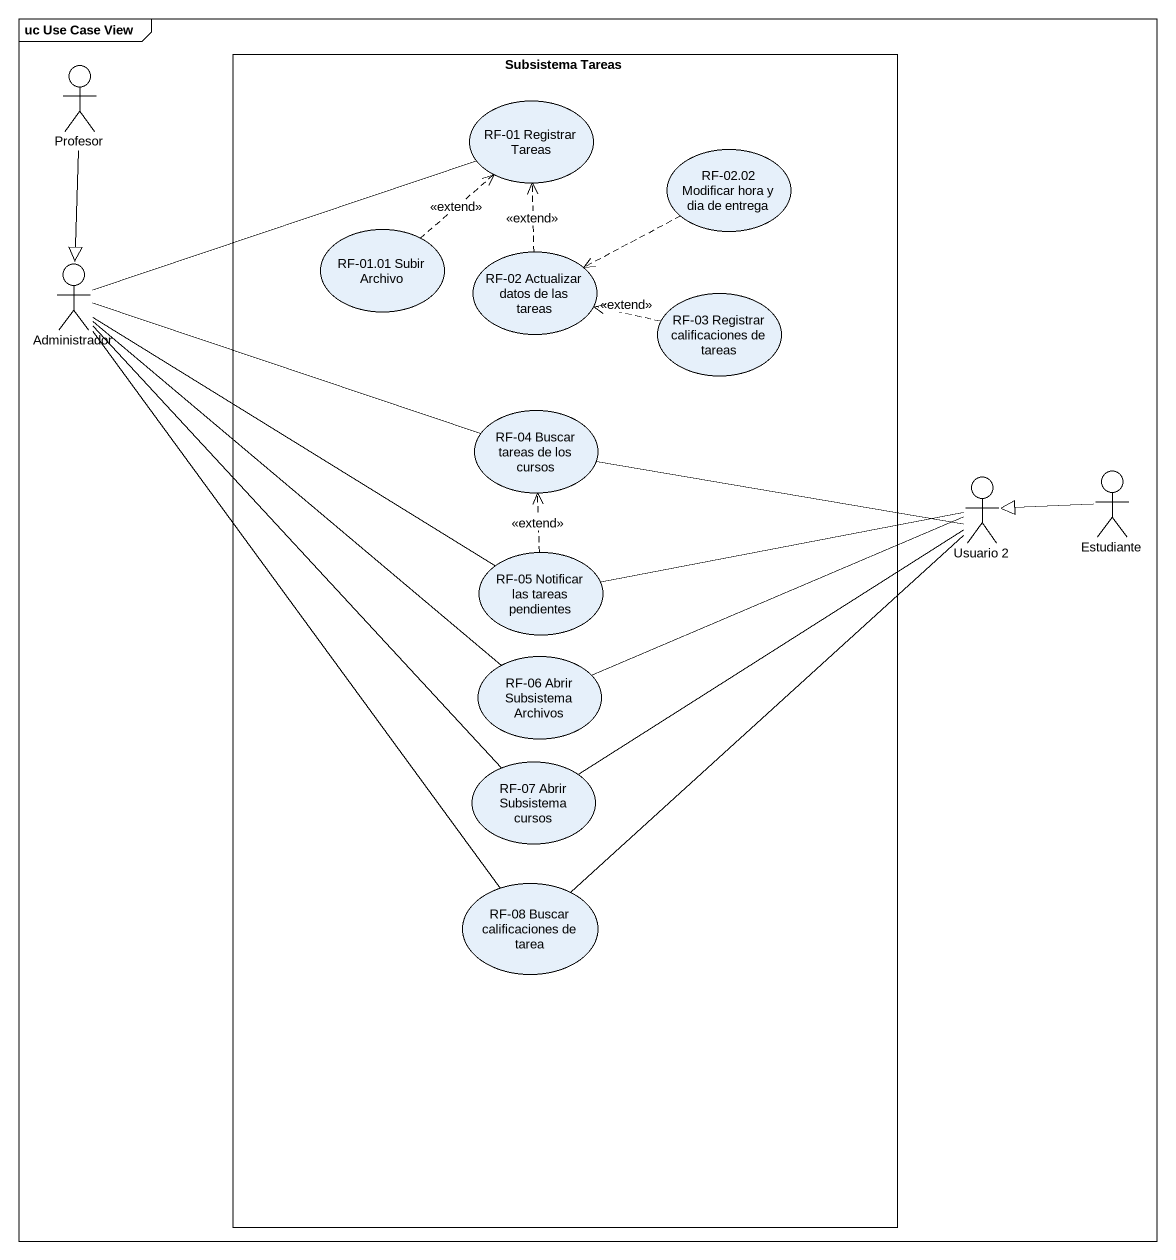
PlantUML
@startuml
mainframe uc Use Case View
actor Profesor
rectangle "Subsistema Tareas" as Subsistema_Tareas {
  usecase "RF-01 Registrar Tareas" as RF_01_Registrar_Tareas
  usecase "RF-02.02 Modificar hora y dia de entrega" as RF_02_02_Modificar_hora_y
  usecase "RF-01.01 Subir Archivo" as RF_01_01_Subir_Archivo
  usecase "RF-02 Actualizar datos de las tareas" as RF_02_Actualizar_datos_de
  usecase "RF-03 Registrar calificaciones de tareas" as RF_03_Registrar
  usecase "RF-04 Buscar tareas de los cursos" as RF_04_Buscar_tareas_de_los
  usecase "RF-05 Notificar las tareas pendientes" as RF_05_Notificar_las_tareas
  usecase "RF-06 Abrir Subsistema Archivos" as RF_06_Abrir_Subsistema
  usecase "RF-07 Abrir Subsistema cursos" as RF_07_Abrir_Subsistema
  usecase "RF-08 Buscar calificaciones de tarea" as RF_08_Buscar_calificaciones
}
actor Administrador
actor "Usuario 2" as Usuario_2
actor Estudiante
Profesor --|> Administrador
RF_02_02_Modificar_hora_y .left.> RF_02_Actualizar_datos_de
RF_01_01_Subir_Archivo .up.> RF_01_Registrar_Tareas : <<extend>>
Administrador -right- RF_01_Registrar_Tareas
Administrador -right- RF_04_Buscar_tareas_de_los
Administrador -right- RF_05_Notificar_las_tareas
Administrador -- RF_06_Abrir_Subsistema
Administrador -- RF_07_Abrir_Subsistema
Administrador -- RF_08_Buscar_calificaciones
RF_02_Actualizar_datos_de .up.> RF_01_Registrar_Tareas : <<extend>>
RF_03_Registrar .left.> RF_02_Actualizar_datos_de : <<extend>>
Usuario_2 -left- RF_04_Buscar_tareas_de_los
Usuario_2 -left- RF_05_Notificar_las_tareas
Usuario_2 -left- RF_06_Abrir_Subsistema
Usuario_2 -- RF_07_Abrir_Subsistema
Usuario_2 -- RF_08_Buscar_calificaciones
Estudiante -left-|> Usuario_2
RF_05_Notificar_las_tareas .up.> RF_04_Buscar_tareas_de_los : <<extend>>
@enduml
